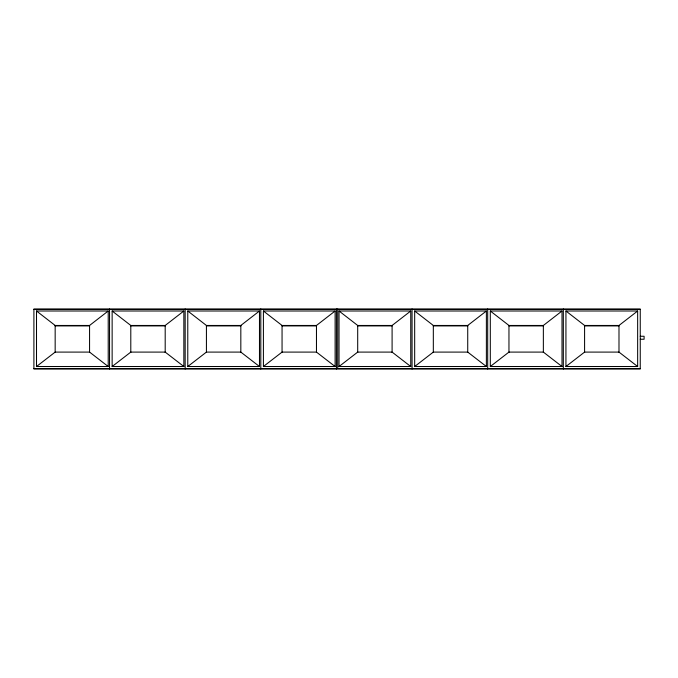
<?xml version="1.0" encoding="UTF-8"?>
<svg xmlns="http://www.w3.org/2000/svg" width="678" height="678" viewBox="0 0 678 678"><rect width="100%" height="100%" fill="white"/><g stroke="black" fill="none" stroke-linecap="round" stroke-linejoin="round"><path stroke-width="1.02" d="M36.51 310.999L55.164 325.465L89.564 325.465L108.217 310.999L108.217 366.518L36.51 366.518L36.51 310.999L108.217 310.999M112.141 310.999L130.795 325.465L165.195 325.465L183.848 310.999L183.848 366.518L112.141 366.518L112.141 310.999L183.848 310.999M187.772 310.999L206.426 325.465L240.826 325.465L259.479 310.999L259.479 366.518L187.772 366.518L187.772 310.999L259.479 310.999M263.403 310.999L282.056 325.465L316.465 325.465L335.118 310.999L335.118 366.518L263.403 366.518L263.403 310.999L335.118 310.999M339.034 310.999L357.696 325.465L392.096 325.465L410.749 310.999L410.749 366.518L339.034 366.518L339.034 310.999L410.749 310.999M414.673 310.999L433.327 325.465L467.727 325.465L486.38 310.999L486.38 366.518L414.673 366.518L414.673 310.999L486.38 310.999M490.304 310.999L508.958 325.465L543.358 325.465L562.011 310.999L562.011 366.518L490.304 366.518L490.304 310.999L562.011 310.999M565.935 310.999L584.589 325.465L618.989 325.465L637.651 310.999L637.651 366.518L565.935 366.518L565.935 310.999L637.651 310.999M36.51 366.518L55.164 352.094L89.564 352.094L108.217 366.518M112.141 366.518L130.795 352.094L165.195 352.094L183.848 366.518M187.772 366.518L206.426 352.094L240.826 352.094L259.479 366.518M263.403 366.518L282.056 352.094L316.465 352.094L335.118 366.518M339.034 366.518L357.696 352.094L392.096 352.094L410.749 366.518M414.673 366.518L433.327 352.094L467.727 352.094L486.38 366.518M490.304 366.518L508.958 352.094L543.358 352.094L562.011 366.518M565.935 366.518L584.589 352.094L618.989 352.094L637.651 366.518M640.252 308.982L33.9 308.982L33.9 369.018L640.252 369.018L640.252 309.465L33.9 309.465M55.164 325.915L89.564 325.915M130.795 325.915L165.195 325.915M206.426 325.915L240.826 325.915M282.056 325.915L316.465 325.915M357.696 325.915L392.096 325.915M433.327 325.915L467.727 325.915M508.958 325.915L543.358 325.915M584.589 325.915L618.989 325.915M640.252 336.263L644.1 336.263L644.1 339.246L640.252 339.246M33.9 368.535L640.252 368.535M618.989 325.465L618.989 352.543M584.589 325.465L584.589 352.543M563.333 308.982L563.333 369.018M543.358 325.465L543.358 352.543M508.958 325.465L508.958 352.543M487.694 308.982L487.694 369.018M467.727 325.465L467.727 352.543M433.327 325.465L433.327 352.543M412.063 308.982L412.063 369.018M392.096 325.465L392.096 352.543M357.696 325.465L357.696 352.543M337.72 308.982L337.72 368.535M336.432 308.982L336.432 369.018M316.465 325.465L316.465 352.543M282.056 325.465L282.056 352.543M260.801 308.982L260.801 369.018M240.826 325.465L240.826 352.543M206.426 325.465L206.426 352.543M185.162 308.982L185.162 369.018M165.195 325.465L165.195 352.543M130.795 325.465L130.795 352.543M109.531 308.982L109.531 369.018M89.564 325.465L89.564 352.543M55.164 325.465L55.164 352.543"/></g></svg>
